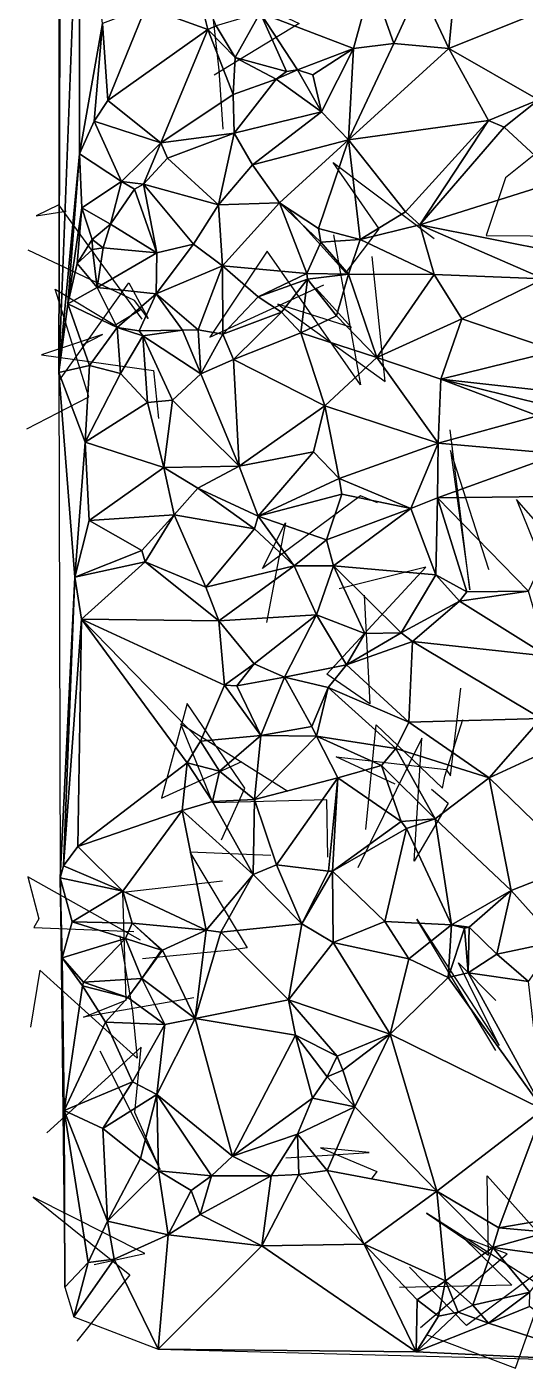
# Model space of a CAD drawing. Header units: metres. Extents: x -15.5 to 15.6, y -15.7 to 15.6.
# Drawn here: x -15.36 to -9.31, y -15 to 1.29 of the extents above; entities that cross this region are included whole.
import ezdxf

# ---------------------------------------------------------------- set-up
doc = ezdxf.new("R2010")
doc.units = ezdxf.units.M
doc.layers.add('CRACKS', color=1, linetype='Continuous')
doc.layers.add('STREET_MESH', color=7, linetype='Continuous')

msp = doc.modelspace()

# ---------------------------------------------------------------- linework, layer by layer
at = {"layer": 'CRACKS'}
for points in [[(-12.977, 0.043, 0.1), (-13.026, 0.76, 0.1), (-13.144, 1.846, 0.1), (-12.053, 1.329, 0.1), (-13.084, 0.701, 0.1)], [(-9.122, -0.208, 0.1), (-9.546, -0.545, 0.1), (-9.781, -1.245, 0.1), (-8.172, -1.26, 0.1), (-8.657, -0.83, 0.1)], [(-12.21, -0.898, 0.1), (-11.484, -1.701, 0.1), (-11.082, -1.166, 0.1), (-11.641, -0.361, 0.1), (-10.414, -1.284, 0.1)], [(-13.959, -2.264, 0.1), (-14.426, -1.629, 0.1), (-14.974, -0.875, 0.1), (-15.249, -1.008, 0.1), (-14.882, -0.95, 0.1)], [(-11.637, -1.24, 0.1), (-11.307, -3.058, 0.1), (-12.441, -1.438, 0.1), (-13.136, -2.483, 0.1), (-11.752, -1.847, 0.1)], [(-14.964, -3.002, 0.1), (-14.123, -1.821, 0.1), (-13.888, -2.253, 0.1), (-14.052, -2.036, 0.1), (-15.343, -1.425, 0.1)], [(-11.844, -1.892, 0.1), (-11.417, -2.363, 0.1), (-12.312, -2.082, 0.1), (-11.009, -3.021, 0.1), (-11.167, -1.5, 0.1)], [(-15.361, -3.594, 0.1), (-14.607, -3.205, 0.1), (-15.015, -1.9, 0.1), (-14.294, -2.336, 0.1), (-13.964, -2.137, 0.1)], [(-14.684, -2.574, 0.1), (-14.442, -2.447, 0.1), (-15.183, -2.695, 0.1), (-13.824, -2.884, 0.1), (-13.761, -3.467, 0.1)], [(-9.75, -5.293, 0.1), (-9.749, -5.302, 0.1), (-10.215, -3.856, 0.1), (-9.98, -5.549, 0.1), (-10.216, -3.605, 0.1)], [(-8.186, -4.299, 0.1), (-7.779, -4.295, 0.1), (-8.162, -5.879, 0.1), (-9.411, -4.454, 0.1), (-9.044, -5.362, 0.1)], [(-11.099, -4.494, 0.1), (-11.309, -4.408, 0.1), (-12.498, -5.291, 0.1), (-12.219, -4.737, 0.1), (-12.448, -5.944, 0.1)], [(-11.264, -5.614, 0.1), (-11.192, -6.934, 0.1), (-11.716, -6.575, 0.1), (-10.512, -5.274, 0.1), (-11.566, -5.536, 0.1)], [(-10.886, -7.909, 0.1), (-11.603, -7.576, 0.1), (-10.268, -7.732, 0.1), (-10.212, -7.809, 0.1), (-10.088, -6.744, 0.1)], [(-12.997, -8.584, 0.1), (-12.712, -7.957, 0.1), (-13.412, -6.928, 0.1), (-13.723, -8.079, 0.1), (-12.748, -7.635, 0.1)], [(-11.243, -8.458, 0.1), (-11.115, -7.189, 0.1), (-10.31, -7.956, 0.1), (-10.283, -7.81, 0.1), (-10.065, -7.122, 0.1)], [(-11.704, -8.795, 0.1), (-11.718, -8.101, 0.1), (-13.1, -8.135, 0.1), (-13.492, -7.176, 0.1), (-12.192, -7.993, 0.1)], [(-10.443, -7.968, 0.1), (-10.242, -8.14, 0.1), (-10.657, -8.846, 0.1), (-10.563, -7.35, 0.1), (-11.341, -8.927, 0.1)], [(-12.397, -8.774, 0.1), (-13.382, -8.736, 0.1), (-12.685, -9.895, 0.1), (-12.877, -9.926, 0.1), (-13.956, -10.028, 0.1)], [(-13.98, -9.803, 0.1), (-15.35, -9.036, 0.1), (-15.216, -9.545, 0.1), (-15.275, -9.65, 0.1), (-14.061, -9.697, 0.1)], [(-13.334, -10.503, 0.1), (-14.674, -10.738, 0.1), (-14.155, -10.531, 0.1), (-14.194, -9.222, 0.1), (-12.984, -9.081, 0.1)], [(-9.663, -11.142, 0.1), (-10.624, -9.55, 0.1), (-9.622, -11.084, 0.1), (-10.115, -10.078, 0.1), (-9.661, -10.534, 0.1)], [(-14.231, -9.751, 0.1), (-14.077, -10.663, 0.1), (-14.021, -11.235, 0.1), (-15.204, -10.166, 0.1), (-15.318, -10.86, 0.1)], [(-14.474, -11.149, 0.1), (-13.742, -12.589, 0.1), (-14.049, -11.896, 0.1), (-13.974, -11.103, 0.1), (-15.118, -12.141, 0.1)], [(-12.214, -12.446, 0.1), (-11.203, -12.383, 0.1), (-11.795, -12.327, 0.1), (-11.11, -12.612, 0.1), (-11.177, -12.705, 0.1)], [(-8.93, -14.123, 0.1), (-10.504, -13.118, 0.1), (-9.75, -13.629, 0.1), (-9.768, -12.663, 0.1), (-8.843, -13.698, 0.1)], [(-14.545, -13.741, 0.1), (-13.928, -13.607, 0.1), (-15.284, -12.924, 0.1), (-14.108, -13.868, 0.1), (-14.754, -14.671, 0.1)], [(-10.578, -14.508, 0.1), (-9.524, -13.612, 0.1), (-10.065, -13.409, 0.1), (-9.467, -13.994, 0.1), (-10.834, -14.021, 0.1)], [(-10.51, -14.59, 0.1), (-9.423, -15.001, 0.1), (-8.963, -13.699, 0.1), (-10.021, -14.482, 0.1), (-10.712, -13.774, 0.1)]]:
    msp.add_polyline3d(points, dxfattribs=at)
at = {"layer": 'STREET_MESH'}
for points in [[(-14.941, 8.546), (-14.968, 11.385), (-14.972, -2.91)], [(-14.72, 3.617), (-14.941, 8.546), (-14.972, -2.91)], [(-14.722, -0.257), (-14.72, 3.617), (-14.972, -2.91)], [(-14.722, -0.257), (-14.44, 1.329), (-14.72, 3.617)], [(-13.161, 1.254), (-13.351, 2.021), (-13.915, 1.524)], [(-13.351, 2.021), (-13.161, 1.254), (-13.062, 1.298)], [(-10.234, 1.024), (-10.128, 2.099), (-10.586, 1.778)], [(-10.234, 1.024), (-8.93, 1.545), (-10.128, 2.099)], [(-12.527, 1.458), (-11.391, 1.024), (-11.169, 1.841)], [(-11.169, 1.841), (-11.391, 1.024), (-10.902, 1.085)], [(-10.586, 1.778), (-11.169, 1.841), (-10.902, 1.085)], [(-10.234, 1.024), (-10.586, 1.778), (-10.902, 1.085)], [(-14.376, 0.394), (-13.915, 1.524), (-14.44, 1.329)], [(-13.161, 1.254), (-13.915, 1.524), (-14.376, 0.394)], [(-8.93, 1.545), (-10.234, 1.024), (-9.143, 0.399)], [(-14.542, 0.141), (-14.44, 1.329), (-14.722, -0.257)], [(-14.542, 0.141), (-14.376, 0.394), (-14.44, 1.329)], [(-12.527, 1.458), (-13.062, 1.298), (-12.831, 0.916)], [(-12.208, 0.744), (-12.527, 1.458), (-12.831, 0.916)], [(-12.527, 1.458), (-12.073, 0.763), (-11.391, 1.024)], [(-12.208, 0.744), (-12.073, 0.763), (-12.527, 1.458)], [(-13.734, -0.121), (-13.161, 1.254), (-14.376, 0.394)], [(-13.161, 1.254), (-13.734, -0.121), (-12.853, 0.466)], [(-13.062, 1.298), (-13.161, 1.254), (-12.831, 0.916)], [(-12.831, 0.916), (-13.161, 1.254), (-12.853, 0.466)], [(-11.391, 1.024), (-12.073, 0.763), (-11.886, 0.706)], [(-11.781, 0.254), (-11.391, 1.024), (-11.886, 0.706)], [(-11.391, 1.024), (-11.781, 0.254), (-11.452, -0.087)], [(-11.452, -0.087), (-10.234, 1.024), (-10.902, 1.085)], [(-11.391, 1.024), (-11.452, -0.087), (-10.902, 1.085)], [(-9.753, 0.148), (-10.234, 1.024), (-11.452, -0.087)], [(-10.234, 1.024), (-9.753, 0.148), (-9.143, 0.399)], [(-12.331, 0.652), (-12.831, 0.916), (-12.853, 0.466)], [(-12.331, 0.652), (-12.208, 0.744), (-12.831, 0.916)], [(-12.844, -0.003), (-12.331, 0.652), (-12.853, 0.466)], [(-12.844, -0.003), (-11.781, 0.254), (-12.331, 0.652)], [(-11.781, 0.254), (-12.073, 0.763), (-12.331, 0.652)], [(-12.073, 0.763), (-12.208, 0.744), (-12.331, 0.652)], [(-12.073, 0.763), (-11.781, 0.254), (-11.886, 0.706)], [(-14.542, 0.141), (-13.734, -0.121), (-14.376, 0.394)], [(-13.734, -0.121), (-12.844, -0.003), (-12.853, 0.466)], [(-9.753, 0.148), (-9.56, 0.069), (-9.143, 0.399)], [(-9.143, 0.399), (-9.56, 0.069), (-8.864, -0.576)], [(-11.781, 0.254), (-12.844, -0.003), (-12.619, -0.39)], [(-11.781, 0.254), (-12.619, -0.39), (-11.452, -0.087)], [(-14.211, -0.59), (-14.542, 0.141), (-14.722, -0.257)], [(-14.211, -0.59), (-13.734, -0.121), (-14.542, 0.141)], [(-10.759, -0.961), (-9.753, 0.148), (-11.452, -0.087)], [(-9.753, 0.148), (-10.759, -0.961), (-10.588, -1.117)], [(-9.56, 0.069), (-9.753, 0.148), (-10.588, -1.117)], [(-9.56, 0.069), (-10.588, -1.117), (-8.864, -0.576)], [(-14.211, -0.59), (-13.943, -0.624), (-13.734, -0.121)], [(-13.943, -0.624), (-13.651, -0.308), (-13.734, -0.121)], [(-13.651, -0.308), (-12.844, -0.003), (-13.734, -0.121)], [(-13.651, -0.308), (-13.032, -0.874), (-12.844, -0.003)], [(-12.844, -0.003), (-13.032, -0.874), (-12.619, -0.39)], [(-12.619, -0.39), (-12.291, -0.851), (-11.452, -0.087)], [(-12.291, -0.851), (-11.819, -1.16), (-11.452, -0.087)], [(-11.819, -1.16), (-11.31, -1.295), (-11.452, -0.087)], [(-11.31, -1.295), (-10.759, -0.961), (-11.452, -0.087)], [(-14.862, -2.076), (-14.722, -0.257), (-14.972, -2.91)], [(-14.862, -2.076), (-14.694, -0.909), (-14.722, -0.257)], [(-14.694, -0.909), (-14.211, -0.59), (-14.722, -0.257)], [(-13.032, -0.874), (-13.651, -0.308), (-13.943, -0.624)], [(-13.032, -0.874), (-12.291, -0.851), (-12.619, -0.39)], [(-14.211, -0.59), (-14.694, -0.909), (-14.343, -1.108)], [(-14.055, -0.684), (-14.211, -0.59), (-14.343, -1.108)], [(-14.211, -0.59), (-14.055, -0.684), (-13.943, -0.624)], [(-13.943, -0.624), (-14.055, -0.684), (-13.781, -1.456)], [(-13.335, -1.353), (-13.943, -0.624), (-13.781, -1.456)], [(-13.335, -1.353), (-13.032, -0.874), (-13.943, -0.624)], [(-10.588, -1.117), (-8.876, -1.459), (-8.864, -0.576)], [(-13.781, -1.456), (-14.055, -0.684), (-14.343, -1.108)], [(-14.751, -1.588), (-14.694, -0.909), (-14.862, -2.076)], [(-14.694, -0.909), (-14.751, -1.588), (-14.566, -1.294)], [(-14.343, -1.108), (-14.694, -0.909), (-14.566, -1.294)], [(-12.984, -1.615), (-13.032, -0.874), (-13.335, -1.353)], [(-13.032, -0.874), (-12.984, -1.615), (-12.291, -0.851)], [(-12.984, -1.615), (-11.961, -1.71), (-12.291, -0.851)], [(-11.819, -1.16), (-12.291, -0.851), (-11.79, -1.326)], [(-12.291, -0.851), (-11.961, -1.71), (-11.79, -1.326)], [(-10.759, -0.961), (-11.31, -1.295), (-10.588, -1.117)], [(-14.343, -1.108), (-14.566, -1.294), (-14.434, -1.395)], [(-13.781, -1.456), (-14.343, -1.108), (-14.434, -1.395)], [(-11.31, -1.295), (-10.413, -1.721), (-10.588, -1.117)], [(-10.413, -1.721), (-9.078, -1.773), (-10.588, -1.117)], [(-9.078, -1.773), (-8.876, -1.459), (-10.588, -1.117)], [(-14.751, -1.588), (-14.562, -1.417), (-14.566, -1.294)], [(-14.566, -1.294), (-14.562, -1.417), (-14.434, -1.395)], [(-11.31, -1.295), (-11.819, -1.16), (-11.79, -1.326)], [(-11.453, -1.715), (-11.31, -1.295), (-11.79, -1.326)], [(-11.31, -1.295), (-11.453, -1.715), (-10.413, -1.721)], [(-14.562, -1.417), (-14.751, -1.588), (-14.508, -1.878)], [(-14.562, -1.417), (-14.508, -1.878), (-14.434, -1.395)], [(-14.508, -1.878), (-13.781, -1.456), (-14.434, -1.395)], [(-13.781, -1.456), (-14.508, -1.878), (-13.789, -1.956)], [(-13.335, -1.353), (-13.781, -1.456), (-13.789, -1.956)], [(-12.984, -1.615), (-13.335, -1.353), (-13.789, -1.956)], [(-11.961, -1.71), (-11.453, -1.715), (-11.79, -1.326)], [(-14.508, -1.878), (-14.751, -1.588), (-14.862, -2.076)], [(-12.984, -1.615), (-13.789, -1.956), (-13.28, -2.391)], [(-12.979, -2.446), (-12.984, -1.615), (-13.28, -2.391)], [(-12.984, -1.615), (-12.979, -2.446), (-12.549, -1.992)], [(-11.961, -1.71), (-12.984, -1.615), (-12.549, -1.992)], [(-11.952, -1.775), (-11.961, -1.71), (-12.549, -1.992)], [(-12.268, -2.177), (-11.952, -1.775), (-12.549, -1.992)], [(-11.952, -1.775), (-12.268, -2.177), (-12.034, -2.427)], [(-11.599, -2.224), (-11.952, -1.775), (-12.034, -2.427)], [(-11.961, -1.71), (-11.952, -1.775), (-11.453, -1.715)], [(-11.952, -1.775), (-11.599, -2.224), (-11.453, -1.715)], [(-11.453, -1.715), (-11.599, -2.224), (-11.109, -2.73)], [(-10.413, -1.721), (-11.453, -1.715), (-11.109, -2.73)], [(-10.075, -2.258), (-10.413, -1.721), (-11.109, -2.73)], [(-10.075, -2.258), (-9.078, -1.773), (-10.413, -1.721)], [(-9.078, -1.773), (-10.075, -2.258), (-8.934, -2.648)], [(-14.508, -1.878), (-14.862, -2.076), (-14.264, -2.362)], [(-13.789, -1.956), (-14.508, -1.878), (-14.264, -2.362)], [(-14.598, -2.825), (-14.862, -2.076), (-14.972, -2.91)], [(-14.862, -2.076), (-14.598, -2.825), (-14.264, -2.362)], [(-13.996, -2.403), (-13.789, -1.956), (-14.264, -2.362)], [(-13.996, -2.403), (-13.47, -2.398), (-13.789, -1.956)], [(-13.789, -1.956), (-13.47, -2.398), (-13.28, -2.391)], [(-12.979, -2.446), (-12.268, -2.177), (-12.549, -1.992)], [(-12.268, -2.177), (-12.979, -2.446), (-12.852, -2.752)], [(-12.268, -2.177), (-12.852, -2.752), (-12.034, -2.427)], [(-11.599, -2.224), (-12.034, -2.427), (-11.109, -2.73)], [(-10.333, -2.993), (-10.075, -2.258), (-11.109, -2.73)], [(-8.934, -2.648), (-10.075, -2.258), (-10.333, -2.993)], [(-14.598, -2.825), (-14.225, -2.924), (-14.264, -2.362)], [(-13.95, -2.466), (-13.996, -2.403), (-14.264, -2.362)], [(-14.225, -2.924), (-13.95, -2.466), (-14.264, -2.362)], [(-13.47, -2.398), (-13.996, -2.403), (-13.95, -2.466)], [(-13.248, -2.925), (-13.47, -2.398), (-13.95, -2.466)], [(-13.47, -2.398), (-13.248, -2.925), (-13.28, -2.391)], [(-13.248, -2.925), (-12.979, -2.446), (-13.28, -2.391)], [(-12.852, -2.752), (-11.739, -3.317), (-12.034, -2.427)], [(-12.034, -2.427), (-11.739, -3.317), (-11.109, -2.73)], [(-13.95, -2.466), (-14.225, -2.924), (-13.896, -3.275)], [(-13.59, -3.247), (-13.95, -2.466), (-13.896, -3.275)], [(-13.59, -3.247), (-13.248, -2.925), (-13.95, -2.466)], [(-12.979, -2.446), (-13.248, -2.925), (-12.852, -2.752)], [(-12.852, -2.752), (-13.248, -2.925), (-12.781, -4.046)], [(-11.739, -3.317), (-12.852, -2.752), (-12.781, -4.046)], [(-11.739, -3.317), (-10.364, -3.768), (-11.109, -2.73)], [(-10.364, -3.768), (-10.333, -2.993), (-11.109, -2.73)], [(-8.981, -3.141), (-8.934, -2.648), (-10.333, -2.993)], [(-14.654, -3.756), (-14.598, -2.825), (-14.972, -2.91)], [(-14.955, -9.045), (-14.779, -5.394), (-14.972, -2.91)], [(-14.779, -5.394), (-14.654, -3.756), (-14.972, -2.91)], [(-14.225, -2.924), (-14.598, -2.825), (-14.654, -3.756)], [(-13.896, -3.275), (-14.225, -2.924), (-14.654, -3.756)], [(-13.248, -2.925), (-13.59, -3.247), (-12.781, -4.046)], [(-10.364, -3.768), (-9.154, -3.438), (-10.333, -2.993)], [(-9.055, -3.306), (-8.981, -3.141), (-10.333, -2.993)], [(-9.154, -3.438), (-9.055, -3.306), (-10.333, -2.993)], [(-13.59, -3.247), (-13.896, -3.275), (-13.697, -4.062)], [(-12.781, -4.046), (-13.59, -3.247), (-13.697, -4.062)], [(-13.896, -3.275), (-14.654, -3.756), (-13.697, -4.062)], [(-11.739, -3.317), (-12.781, -4.046), (-11.878, -3.873)], [(-11.565, -4.196), (-11.739, -3.317), (-11.878, -3.873)], [(-11.565, -4.196), (-10.364, -3.768), (-11.739, -3.317)], [(-9.154, -3.438), (-10.364, -3.768), (-8.895, -3.897)], [(-14.654, -3.756), (-14.779, -5.394), (-14.605, -4.706)], [(-14.654, -3.756), (-14.605, -4.706), (-13.697, -4.062)], [(-12.781, -4.046), (-12.551, -4.653), (-11.878, -3.873)], [(-12.551, -4.653), (-11.565, -4.196), (-11.878, -3.873)], [(-10.364, -3.768), (-11.565, -4.196), (-10.697, -4.56)], [(-10.371, -4.431), (-10.364, -3.768), (-10.697, -4.56)], [(-10.364, -3.768), (-10.371, -4.431), (-8.895, -3.897)], [(-10.371, -4.431), (-8.716, -4.412), (-8.895, -3.897)], [(-14.605, -4.706), (-13.57, -4.639), (-13.697, -4.062)], [(-13.283, -4.313), (-12.781, -4.046), (-13.697, -4.062)], [(-13.57, -4.639), (-13.283, -4.313), (-13.697, -4.062)], [(-13.283, -4.313), (-12.551, -4.653), (-12.781, -4.046)], [(-11.532, -4.386), (-11.565, -4.196), (-12.551, -4.653)], [(-11.565, -4.196), (-11.532, -4.386), (-10.697, -4.56)], [(-12.597, -4.809), (-13.283, -4.313), (-13.57, -4.639)], [(-13.283, -4.313), (-12.597, -4.809), (-12.551, -4.653)], [(-11.532, -4.386), (-12.551, -4.653), (-11.719, -4.943)], [(-10.697, -4.56), (-11.532, -4.386), (-11.719, -4.943)], [(-10.697, -4.56), (-11.719, -4.943), (-11.634, -5.259)], [(-10.391, -5.368), (-10.697, -4.56), (-11.634, -5.259)], [(-10.391, -5.368), (-10.371, -4.431), (-10.697, -4.56)], [(-10.015, -5.574), (-10.371, -4.431), (-10.391, -5.368)], [(-8.716, -4.412), (-10.371, -4.431), (-9.267, -5.566)], [(-10.371, -4.431), (-10.015, -5.574), (-9.267, -5.566)], [(-14.779, -5.394), (-13.962, -5.072), (-14.605, -4.706)], [(-13.962, -5.072), (-13.57, -4.639), (-14.605, -4.706)], [(-13.925, -5.208), (-13.57, -4.639), (-13.962, -5.072)], [(-13.57, -4.639), (-13.925, -5.208), (-13.188, -5.517)], [(-12.597, -4.809), (-13.57, -4.639), (-13.188, -5.517)], [(-12.551, -4.653), (-12.597, -4.809), (-12.115, -5.257)], [(-11.719, -4.943), (-12.551, -4.653), (-12.115, -5.257)], [(-12.115, -5.257), (-12.597, -4.809), (-13.188, -5.517)], [(-11.719, -4.943), (-12.115, -5.257), (-11.634, -5.259)], [(-13.925, -5.208), (-13.962, -5.072), (-14.779, -5.394)], [(-13.925, -5.208), (-14.779, -5.394), (-14.695, -5.907)], [(-13.028, -5.927), (-13.925, -5.208), (-14.695, -5.907)], [(-13.925, -5.208), (-13.028, -5.927), (-13.188, -5.517)], [(-13.028, -5.927), (-12.115, -5.257), (-13.188, -5.517)], [(-13.028, -5.927), (-11.841, -5.851), (-12.115, -5.257)], [(-12.115, -5.257), (-11.841, -5.851), (-11.634, -5.259)], [(-11.841, -5.851), (-11.253, -6.081), (-11.634, -5.259)], [(-11.253, -6.081), (-10.815, -6.071), (-11.634, -5.259)], [(-10.815, -6.071), (-10.391, -5.368), (-11.634, -5.259)], [(-10.391, -5.368), (-10.815, -6.071), (-10.103, -5.686)], [(-10.015, -5.574), (-10.391, -5.368), (-10.103, -5.686)], [(-14.914, -8.9), (-14.779, -5.394), (-14.955, -9.045)], [(-14.779, -5.394), (-14.914, -8.9), (-14.695, -5.907)], [(-10.815, -6.071), (-10.675, -6.178), (-10.103, -5.686)], [(-10.103, -5.686), (-10.675, -6.178), (-9.036, -6.355)], [(-9.267, -5.566), (-10.103, -5.686), (-9.036, -6.355)], [(-9.267, -5.566), (-10.015, -5.574), (-10.103, -5.686)], [(-11.841, -5.851), (-13.028, -5.927), (-12.598, -6.447)], [(-12.232, -6.609), (-11.841, -5.851), (-12.598, -6.447)], [(-12.232, -6.609), (-11.479, -6.46), (-11.841, -5.851)], [(-11.479, -6.46), (-11.253, -6.081), (-11.841, -5.851)], [(-14.914, -8.9), (-14.743, -8.665), (-14.695, -5.907)], [(-14.743, -8.665), (-13.413, -7.65), (-14.695, -5.907)], [(-12.958, -6.705), (-13.028, -5.927), (-14.695, -5.907)], [(-13.413, -7.65), (-13.253, -7.386), (-14.695, -5.907)], [(-13.253, -7.386), (-12.958, -6.705), (-14.695, -5.907)], [(-13.028, -5.927), (-12.958, -6.705), (-12.598, -6.447)], [(-11.479, -6.46), (-10.675, -6.178), (-10.815, -6.071)], [(-11.253, -6.081), (-11.479, -6.46), (-10.815, -6.071)], [(-11.479, -6.46), (-10.718, -7.155), (-10.675, -6.178)], [(-10.675, -6.178), (-10.718, -7.155), (-9.111, -7.111)], [(-9.036, -6.355), (-10.675, -6.178), (-9.111, -7.111)], [(-12.598, -6.447), (-12.958, -6.705), (-12.809, -6.713)], [(-12.232, -6.609), (-12.598, -6.447), (-12.809, -6.713)], [(-11.479, -6.46), (-12.232, -6.609), (-11.7, -6.734)], [(-10.718, -7.155), (-11.479, -6.46), (-11.7, -6.734)], [(-12.518, -7.32), (-12.232, -6.609), (-12.809, -6.713)], [(-11.898, -7.208), (-12.232, -6.609), (-12.518, -7.32)], [(-12.232, -6.609), (-11.898, -7.208), (-11.7, -6.734)], [(-12.958, -6.705), (-13.253, -7.386), (-12.518, -7.32)], [(-12.958, -6.705), (-12.518, -7.32), (-12.809, -6.713)], [(-11.898, -7.208), (-11.843, -7.328), (-11.7, -6.734)], [(-11.7, -6.734), (-11.843, -7.328), (-10.876, -7.476)], [(-10.718, -7.155), (-11.7, -6.734), (-10.876, -7.476)], [(-9.742, -7.834), (-10.718, -7.155), (-10.876, -7.476)], [(-10.718, -7.155), (-9.742, -7.834), (-9.111, -7.111)], [(-9.742, -7.834), (-8.847, -7.421), (-9.111, -7.111)], [(-13.253, -7.386), (-13.022, -7.751), (-12.518, -7.32)], [(-13.022, -7.751), (-12.596, -8.095), (-12.518, -7.32)], [(-12.596, -8.095), (-11.843, -7.328), (-12.518, -7.32)], [(-11.843, -7.328), (-12.596, -8.095), (-11.582, -7.831)], [(-11.843, -7.328), (-11.898, -7.208), (-12.518, -7.32)], [(-11.054, -7.683), (-11.843, -7.328), (-11.582, -7.831)], [(-11.843, -7.328), (-11.054, -7.683), (-10.876, -7.476)], [(-13.022, -7.751), (-13.253, -7.386), (-13.413, -7.65)], [(-11.054, -7.683), (-10.401, -8.328), (-10.876, -7.476)], [(-10.401, -8.328), (-9.742, -7.834), (-10.876, -7.476)], [(-8.847, -7.421), (-9.742, -7.834), (-8.664, -8.882)], [(-13.473, -8.228), (-13.413, -7.65), (-14.743, -8.665)], [(-13.473, -8.228), (-13.104, -8.121), (-13.413, -7.65)], [(-13.104, -8.121), (-13.022, -7.751), (-13.413, -7.65)], [(-12.596, -8.095), (-13.022, -7.751), (-13.104, -8.121)], [(-10.812, -8.362), (-11.054, -7.683), (-11.582, -7.831)], [(-10.401, -8.328), (-11.054, -7.683), (-10.812, -8.362)], [(-12.596, -8.095), (-12.327, -8.89), (-11.582, -7.831)], [(-11.582, -7.831), (-12.327, -8.89), (-11.694, -8.967)], [(-11.649, -8.964), (-11.582, -7.831), (-11.694, -8.967)], [(-11.649, -8.964), (-10.812, -8.362), (-11.582, -7.831)], [(-9.476, -9.2), (-9.742, -7.834), (-10.401, -8.328)], [(-9.742, -7.834), (-9.476, -9.2), (-8.664, -8.882)], [(-13.104, -8.121), (-13.473, -8.228), (-12.613, -9.004)], [(-12.596, -8.095), (-13.104, -8.121), (-12.613, -9.004)], [(-12.327, -8.89), (-12.596, -8.095), (-12.613, -9.004)], [(-14.194, -9.208), (-13.473, -8.228), (-14.743, -8.665)], [(-13.473, -8.228), (-14.194, -9.208), (-13.184, -9.683)], [(-12.613, -9.004), (-13.473, -8.228), (-13.184, -9.683)], [(-10.812, -8.362), (-11.649, -8.964), (-10.75, -8.447)], [(-11.649, -8.964), (-11.01, -9.576), (-10.75, -8.447)], [(-10.75, -8.447), (-11.01, -9.576), (-10.203, -9.619)], [(-10.401, -8.328), (-10.812, -8.362), (-10.75, -8.447)], [(-10.401, -8.328), (-10.75, -8.447), (-10.203, -9.619)], [(-9.476, -9.2), (-10.401, -8.328), (-10.203, -9.619)], [(-14.914, -8.9), (-14.194, -9.208), (-14.743, -8.665)], [(-14.194, -9.208), (-14.914, -8.9), (-14.955, -9.045)], [(-12.021, -9.603), (-12.327, -8.89), (-12.613, -9.004)], [(-12.327, -8.89), (-12.021, -9.603), (-11.694, -8.967)], [(-9.476, -9.2), (-8.923, -9.82), (-8.664, -8.882)], [(-14.906, -11.871), (-14.955, -9.045), (-14.901, -14.015)], [(-14.906, -11.871), (-14.93, -10.017), (-14.955, -9.045)], [(-14.93, -10.017), (-14.81, -9.579), (-14.955, -9.045)], [(-14.81, -9.579), (-14.194, -9.208), (-14.955, -9.045)], [(-13.005, -9.708), (-12.613, -9.004), (-13.184, -9.683)], [(-13.005, -9.708), (-12.021, -9.603), (-12.613, -9.004)], [(-12.021, -9.603), (-11.649, -8.964), (-11.694, -8.967)], [(-11.649, -8.964), (-12.021, -9.603), (-11.638, -9.831)], [(-11.01, -9.576), (-11.649, -8.964), (-11.638, -9.831)], [(-14.194, -9.208), (-14.81, -9.579), (-14.081, -9.597)], [(-14.194, -9.208), (-14.081, -9.597), (-13.184, -9.683)], [(-9.988, -9.646), (-9.476, -9.2), (-10.203, -9.619)], [(-9.988, -9.646), (-9.65, -9.975), (-9.476, -9.2)], [(-9.476, -9.2), (-9.65, -9.975), (-8.923, -9.82)], [(-14.162, -9.782), (-14.81, -9.579), (-14.93, -10.017)], [(-14.81, -9.579), (-14.162, -9.782), (-14.081, -9.597)], [(-14.162, -9.782), (-13.727, -9.925), (-14.081, -9.597)], [(-14.081, -9.597), (-13.714, -9.924), (-13.184, -9.683)], [(-13.727, -9.925), (-13.714, -9.924), (-14.081, -9.597)], [(-12.021, -9.603), (-13.005, -9.708), (-12.181, -10.526)], [(-11.638, -9.831), (-12.021, -9.603), (-12.181, -10.526)], [(-10.721, -10.029), (-11.01, -9.576), (-11.638, -9.831)], [(-11.01, -9.576), (-10.721, -10.029), (-10.203, -9.619)], [(-13.714, -9.924), (-13.317, -10.753), (-13.184, -9.683)], [(-13.317, -10.753), (-13.005, -9.708), (-13.184, -9.683)], [(-13.005, -9.708), (-13.317, -10.753), (-12.181, -10.526)], [(-10.721, -10.029), (-10.241, -10.258), (-10.203, -9.619)], [(-10.241, -10.258), (-10.043, -9.656), (-10.203, -9.619)], [(-10.043, -9.656), (-10.241, -10.258), (-10.001, -10.202)], [(-10.043, -9.656), (-9.988, -9.646), (-10.203, -9.619)], [(-9.988, -9.646), (-10.043, -9.656), (-10.001, -10.202)], [(-9.65, -9.975), (-9.988, -9.646), (-10.001, -10.202)], [(-14.672, -10.312), (-14.162, -9.782), (-14.93, -10.017)], [(-13.964, -10.27), (-14.162, -9.782), (-14.672, -10.312)], [(-14.162, -9.782), (-13.964, -10.27), (-13.727, -9.925)], [(-13.964, -10.27), (-13.714, -9.924), (-13.727, -9.925)], [(-13.714, -9.924), (-13.964, -10.27), (-13.317, -10.753)], [(-10.946, -10.946), (-11.638, -9.831), (-12.181, -10.526)], [(-10.946, -10.946), (-10.721, -10.029), (-11.638, -9.831)], [(-9.65, -9.975), (-9.266, -10.307), (-8.923, -9.82)], [(-14.906, -11.871), (-14.685, -10.358), (-14.93, -10.017)], [(-14.685, -10.358), (-14.672, -10.312), (-14.93, -10.017)], [(-10.241, -10.258), (-10.721, -10.029), (-10.946, -10.946)], [(-9.266, -10.307), (-9.65, -9.975), (-10.001, -10.202)], [(-9.088, -11.861), (-10.241, -10.258), (-10.946, -10.946)], [(-10.241, -10.258), (-9.088, -11.861), (-10.001, -10.202)], [(-9.088, -11.861), (-9.266, -10.307), (-10.001, -10.202)], [(-14.685, -10.358), (-14.906, -11.871), (-14.406, -10.798)], [(-14.135, -10.498), (-14.672, -10.312), (-14.685, -10.358)], [(-14.135, -10.498), (-14.685, -10.358), (-14.406, -10.798)], [(-14.135, -10.498), (-13.964, -10.27), (-14.672, -10.312)], [(-13.964, -10.27), (-14.135, -10.498), (-13.684, -10.828)], [(-13.964, -10.27), (-13.684, -10.828), (-13.317, -10.753)], [(-13.684, -10.828), (-14.135, -10.498), (-14.406, -10.798)], [(-13.317, -10.753), (-12.095, -10.957), (-12.181, -10.526)], [(-11.591, -11.213), (-10.946, -10.946), (-12.181, -10.526)], [(-12.095, -10.957), (-11.591, -11.213), (-12.181, -10.526)], [(-14.906, -11.871), (-14.079, -11.522), (-14.406, -10.798)], [(-14.079, -11.522), (-13.684, -10.828), (-14.406, -10.798)], [(-13.782, -11.677), (-13.684, -10.828), (-14.079, -11.522)], [(-13.782, -11.677), (-12.863, -12.427), (-13.317, -10.753)], [(-13.684, -10.828), (-13.782, -11.677), (-13.317, -10.753)], [(-12.863, -12.427), (-12.095, -10.957), (-13.317, -10.753)], [(-11.892, -11.723), (-12.095, -10.957), (-12.863, -12.427)], [(-12.095, -10.957), (-11.714, -11.461), (-11.591, -11.213)], [(-12.095, -10.957), (-11.892, -11.723), (-11.714, -11.461)], [(-10.946, -10.946), (-11.591, -11.213), (-11.523, -11.38)], [(-11.376, -11.827), (-10.946, -10.946), (-11.523, -11.38)], [(-10.38, -12.853), (-10.946, -10.946), (-11.376, -11.827)], [(-10.38, -12.853), (-9.088, -11.861), (-10.946, -10.946)], [(-11.591, -11.213), (-11.714, -11.461), (-11.523, -11.38)], [(-11.714, -11.461), (-11.376, -11.827), (-11.523, -11.38)], [(-14.079, -11.522), (-14.906, -11.871), (-14.437, -12.092)], [(-13.782, -11.677), (-14.079, -11.522), (-14.437, -12.092)], [(-11.714, -11.461), (-11.892, -11.723), (-11.376, -11.827)], [(-13.981, -12.454), (-13.782, -11.677), (-14.437, -12.092)], [(-13.76, -12.604), (-13.782, -11.677), (-13.981, -12.454)], [(-13.782, -11.677), (-13.119, -12.664), (-12.863, -12.427)], [(-13.76, -12.604), (-13.119, -12.664), (-13.782, -11.677)], [(-12.071, -12.158), (-11.892, -11.723), (-12.863, -12.427)], [(-11.892, -11.723), (-12.071, -12.158), (-11.376, -11.827)], [(-14.906, -11.871), (-14.382, -13.214), (-14.437, -12.092)], [(-14.617, -13.716), (-14.906, -11.871), (-14.901, -14.015)], [(-14.382, -13.214), (-14.906, -11.871), (-14.617, -13.716)], [(-11.376, -11.827), (-12.071, -12.158), (-11.712, -12.6)], [(-10.38, -12.853), (-11.376, -11.827), (-11.712, -12.6)], [(-9.627, -13.296), (-9.088, -11.861), (-10.38, -12.853)], [(-9.627, -13.296), (-8.917, -13.177), (-9.088, -11.861)], [(-14.382, -13.214), (-13.981, -12.454), (-14.437, -12.092)], [(-12.071, -12.158), (-12.863, -12.427), (-12.391, -12.665)], [(-12.055, -12.649), (-12.071, -12.158), (-12.391, -12.665)], [(-12.071, -12.158), (-12.055, -12.649), (-11.712, -12.6)], [(-13.76, -12.604), (-13.981, -12.454), (-14.382, -13.214)], [(-12.863, -12.427), (-13.119, -12.664), (-12.391, -12.665)], [(-13.643, -13.382), (-13.76, -12.604), (-14.382, -13.214)], [(-13.119, -12.664), (-13.76, -12.604), (-13.363, -12.845)], [(-13.363, -12.845), (-13.76, -12.604), (-13.643, -13.382)], [(-13.119, -12.664), (-13.363, -12.845), (-13.256, -13.133)], [(-12.391, -12.665), (-13.119, -12.664), (-13.256, -13.133)], [(-12.506, -13.515), (-12.391, -12.665), (-13.256, -13.133)], [(-12.055, -12.649), (-12.391, -12.665), (-12.506, -13.515)], [(-11.261, -13.496), (-12.055, -12.649), (-12.506, -13.515)], [(-12.055, -12.649), (-11.261, -13.496), (-11.712, -12.6)], [(-11.261, -13.496), (-10.38, -12.853), (-11.712, -12.6)], [(-13.363, -12.845), (-13.643, -13.382), (-13.256, -13.133)], [(-10.38, -12.853), (-11.261, -13.496), (-10.273, -13.941)], [(-9.701, -13.535), (-10.38, -12.853), (-10.273, -13.941)], [(-9.701, -13.535), (-9.627, -13.296), (-10.38, -12.853)], [(-13.643, -13.382), (-12.506, -13.515), (-13.256, -13.133)], [(-9.627, -13.296), (-9.034, -13.348), (-8.917, -13.177)], [(-14.382, -13.214), (-14.617, -13.716), (-14.3, -13.675)], [(-13.643, -13.382), (-14.382, -13.214), (-14.3, -13.675)], [(-9.034, -13.348), (-9.627, -13.296), (-9.701, -13.535)], [(-8.92, -13.639), (-9.034, -13.348), (-9.701, -13.535)], [(-13.643, -13.382), (-14.3, -13.675), (-13.766, -14.769)], [(-12.506, -13.515), (-13.643, -13.382), (-13.766, -14.769)], [(-10.63, -14.804), (-12.506, -13.515), (-13.766, -14.769)], [(-11.261, -13.496), (-12.506, -13.515), (-10.63, -14.804)], [(-10.618, -14.172), (-11.261, -13.496), (-10.63, -14.804)], [(-11.261, -13.496), (-10.618, -14.172), (-10.273, -13.941)], [(-13.766, -14.769), (-14.3, -13.675), (-14.791, -14.377)], [(-14.3, -13.675), (-14.617, -13.716), (-14.791, -14.377)], [(-9.944, -14.236), (-9.701, -13.535), (-10.273, -13.941)], [(-9.248, -14.076), (-9.701, -13.535), (-9.944, -14.236)], [(-9.248, -14.076), (-8.92, -13.639), (-9.701, -13.535)], [(-14.617, -13.716), (-14.901, -14.015), (-14.791, -14.377)], [(-10.618, -14.172), (-10.358, -14.368), (-10.273, -13.941)], [(-10.358, -14.368), (-10.121, -14.319), (-10.273, -13.941)], [(-10.121, -14.319), (-9.944, -14.236), (-10.273, -13.941)], [(-9.248, -14.076), (-9.944, -14.236), (-9.75, -14.455)], [(-9.255, -14.251), (-9.248, -14.076), (-9.75, -14.455)], [(-10.358, -14.368), (-10.618, -14.172), (-10.63, -14.804)], [(-9.75, -14.455), (-10.121, -14.319), (-10.63, -14.804)], [(-10.121, -14.319), (-10.358, -14.368), (-10.63, -14.804)], [(-9.944, -14.236), (-10.121, -14.319), (-9.75, -14.455)], [(-9.255, -14.251), (-9.75, -14.455), (-8.334, -14.911)], [(-9.75, -14.455), (-10.63, -14.804), (-8.334, -14.911)], [(-8.334, -14.911), (-10.63, -14.804), (-13.766, -14.769)]]:
    msp.add_3dface(points, dxfattribs=at)

doc.saveas('drawing.dxf')
